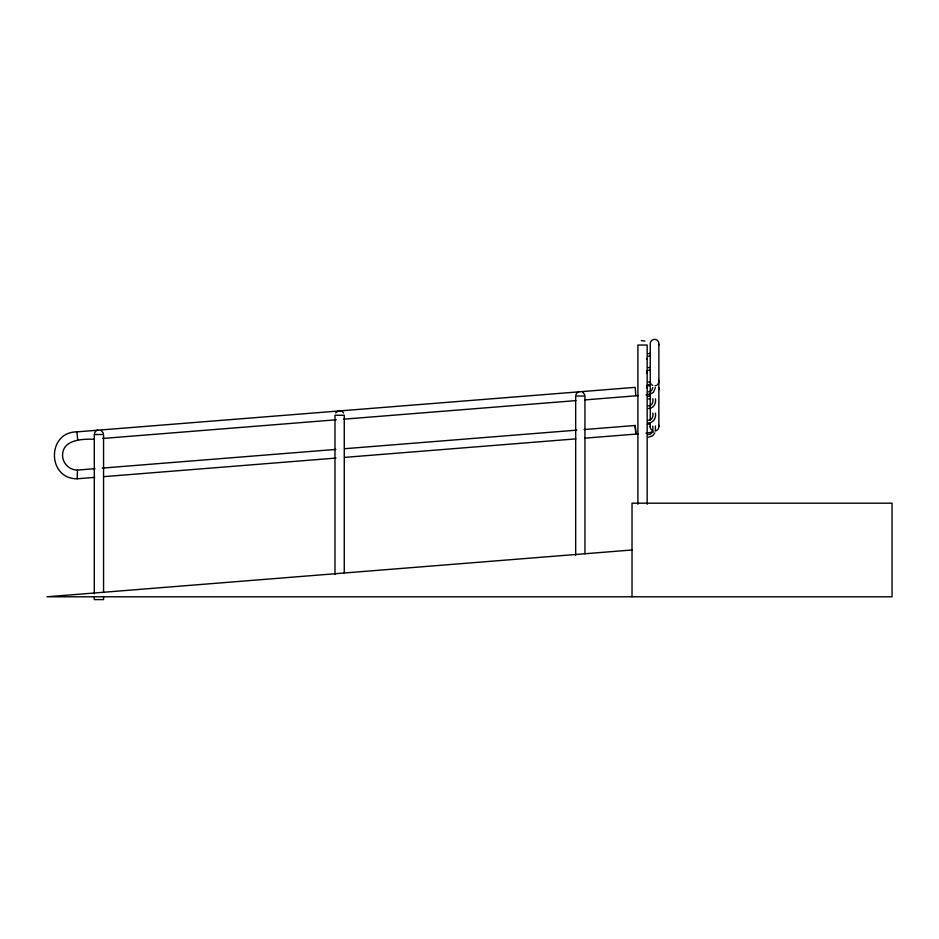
<?xml version="1.0" encoding="UTF-8"?>
<svg xmlns="http://www.w3.org/2000/svg" width="939" height="939" viewBox="0 0 939 939"><rect width="100%" height="100%" fill="white"/><g stroke="black" fill="none" stroke-linecap="round" stroke-linejoin="round"><path stroke-width="1.41" d="M584.692 399.92L635.82 395.824L635.198 387.349L76.869 431.87C46.727 431.963 47.091 479.054 77.209 478.773L77.432 470.087L94.956 468.69M652.805 387.561L651.537 390.671L648.438 391.939M655.41 387.643L653.38 392.514L648.52 394.533M584.633 438.184L635.82 434.088L635.691 430.637L635.151 425.473L584.058 429.557M635.151 425.484L635.82 434.064L638.438 433.888M94.452 433.313L95.649 431.236L97.726 430.039M575.83 394.803L577.027 392.725L579.117 391.528M652.476 431.917L650.645 434.018L648.438 434.593M654.882 432.914L652.699 435.766L648.52 437.198M335.599 412.949L338.416 410.777L340.822 410.777M650.128 353.346L648.438 353.674M650.128 367.337L648.438 367.677M650.128 396L648.438 396.34M645.997 433.125L652.793 432.057M651.901 432.245L653.274 431.963M650.269 356.045L648.52 356.28M650.269 370.036L648.52 370.271M650.269 398.699L648.52 398.934M647.264 385.999L649.201 385.718M650.375 394.274L646.102 394.861M647.405 424.252L649.377 423.959M641.337 340.575L644.858 341.033M93.841 439.182C82.397 439.029 62.725 439.335 62.549 455.298C62.502 463.256 69.486 470.169 77.432 470.087M102.609 438.478L336.35 419.78M343.651 419.193L575.924 400.613M102.257 468.103L335.857 449.417M344.613 448.713L576.757 430.144M77.209 478.773L94.757 477.364M103.536 476.672L336.045 458.068M344.813 457.363L575.865 438.877M632.017 549.984L46.95 596.793L892.05 596.793L892.05 503.187L632.017 503.187L632.017 596.793M638.438 395.624L635.773 395.683M648.438 382.009L649.037 381.962M648.52 384.603L649.377 384.544M648.438 405.93C652.089 406.047 653.579 401.798 652.805 398.758M648.52 408.535C653.474 408.653 656.408 403.277 655.41 398.805M648.438 420.261C652.089 420.379 653.579 416.13 652.805 413.09M648.52 422.867C653.474 422.973 656.408 417.609 655.41 413.137M646.466 359.05L647.171 359.05M646.466 373.382L647.171 373.382M646.466 387.713L647.171 387.713M582.638 391.986L584.797 394.803M341.949 411.247L343.639 412.949M101.248 430.496L103.407 433.313M646.56 371.069L647.018 372.184M646.56 385.389L647.018 386.516M76.869 431.87L77.773 440.473M658.861 344.132L658.861 426.271M655.41 426.048L655.41 430.308M652.805 426.024L652.805 430.215M650.246 419.874L650.246 343.251A4.331 4.331 0 0 1 655.551 339.484A4.331 4.331 0 0 1 658.603 345.235M650.246 422.796L650.246 427.175M647.171 504.29L647.171 345.047L637.898 345.047L637.898 504.29M584.95 553.787L584.95 396.012L575.677 396.012L575.677 555.242M344.261 573.036L344.261 415.261L334.988 415.261L334.988 574.504M103.56 592.298L103.56 434.522L94.299 434.522L94.299 593.753M103.56 596.676L103.56 599.598L94.299 599.598L94.299 596.676M658.603 425.179A4.331 4.308 -22.2 0 1 654.999 431.013M652.781 430.672A4.331 4.308 -22.2 0 1 650.281 426.048M658.603 379.908A4.331 4.331 0 0 1 657.1 384.943M656.103 385.483A4.331 4.331 0 0 1 654.999 385.753M652.781 385.389A4.331 4.331 0 0 1 651.819 384.802M651.044 383.981A4.331 4.331 0 0 1 650.246 381.891M658.826 387.772A4.331 4.308 -22.3 0 1 658.603 389.99M635.82 434.064L635.68 433.29L635.82 434.088"/></g></svg>
